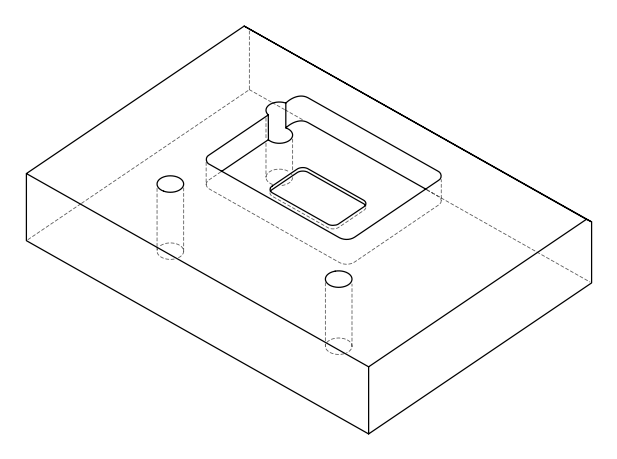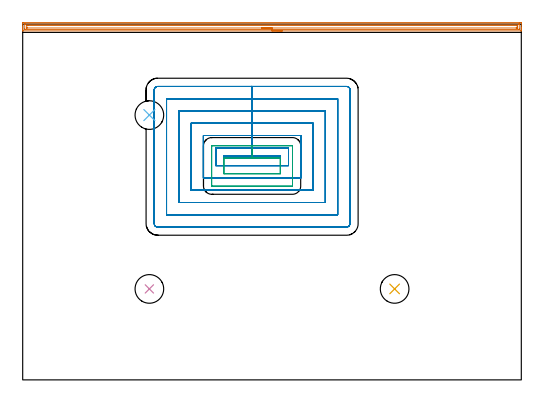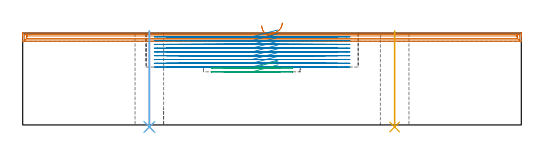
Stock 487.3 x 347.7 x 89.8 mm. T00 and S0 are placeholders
(PLAN: 6 operations, 2 tool changes, 64.1 min)
(1 AREA_MILL | FG_CHAMFER_SURFACE | UGT0205_001 | 11.92 min | 15986 mm3)
(2 MILL_RECTANGULAR_POCKET | POCKET_RECTANGULAR_STRAIGHT | NXT0201_012 | Follow Part, ap 4, ae 75% | 49.23 min | 1051872 mm3)
(3 MILL_RECTANGULAR_POCKET_1 | POCKET_RECTANGULAR_STRAIGHT_1 | NXT0201_012 | Follow Part, ap 4, ae 75% | 1.78 min | 24446 mm3)
(4 INDEXABLE_INSERT_DRILL_THROUGH_HOLE_FROM_SOLID | STEP1HOLE | NXT0302_027 | 0.38 min | 55226 mm3)
(5 INDEXABLE_INSERT_DRILL_THROUGH_HOLE_FROM_SOLID_1 | STEP1HOLE_1 | NXT0302_027 | 0.38 min | 55158 mm3)
(6 INDEXABLE_INSERT_DRILL_THROUGH_HOLE_FROM_SOLID_2 | STEP1HOLE_2 | NXT0302_027 | 0.38 min | 42134 mm3)
(TOOL UGT0205_001 | Chamfer Mill 20 x 3 x 45 deg. | D20 FL50 Z2)
(TOOL NXT0201_012 | ENDMILL 16mm [2P460-1600-NA 1630] | D16 FL38 Z6)
(TOOL NXT0302_027 | Index. Insert Drill 28mm [880-D2800L32-05] | D28 PA176 FL140 Z2)
(OP 1 AREA_MILL)
G17 G21 G94 G90
T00 M6
G54
G17 G0 G90 X253.65 Y341.1 S1061 M3
G43 Z99.8 H0
G94 G1 X253.612 Z98.928 F250.
X253.498 Z98.063
X253.309 Z97.212
X253.047 Z96.38
X252.713 Z95.574
X252.31 Z94.8
X251.842 Z94.064
X251.31 Z93.372
X250.721 Z92.729
X250.078 Z92.139
X249.386 Z91.608
X248.65 Z91.14
X247.876 Z90.737
X247.07 Z90.403
X246.238 Z90.141
X245.386 Z89.952
X244.522 Z89.838
X243.65 Z89.8
X0.173
X0.009 Y341.103 Z89.788
X0. Y341.125 Z89.766
Y341.494 Z89.406
Y341.807 Z89.093
Y342.494 Z88.401
Y343.722 Z87.174
Y344.265 Z86.63
Y344.879 Z86.016
Y348.421 Z82.476
X0.003 Y348.692 Z82.205
X0.009 Y349.192 Z81.706
X0.113 Y349.195 Z81.703
X0.62 Y349.2 Z81.7
X486.167
X486.68 Y349.199 Z81.701
X487.187 Y349.195 Z81.703
X487.291 Y349.192 Z81.706
X487.3 Y348.692 Z82.205
Y344.265 Z86.63
Y343.722 Z87.174
Y343.379 Z87.517
Y342.837 Z88.059
Y342.494 Z88.401
Y341.807 Z89.093
Y341.494 Z89.405
Y341.125 Z89.766
X487.291 Y341.103 Z89.788
X487.127 Y341.1 Z89.8
X243.65
Y342.514 Z88.386
X2.185 Y342.515 Z88.385
X2.084 Y342.516 Z88.384
X2.034 Y342.519 Z88.381
X2.016 Y342.521 Z88.379
X2.01 Y342.531 Z88.369
X2.006 Y342.645 Z88.255
X2.001 Y342.896 Z88.004
Y347.323 Z83.577
X2.008 Y347.727 Z83.173
X2.01 Y347.776 Z83.124
X2.028 Y347.779 Z83.121
X2.08 Y347.782 Z83.118
X2.189 Y347.785 Z83.115
X2.407 Y347.786 Z83.114
X485.115 Y347.785 Z83.115
X485.216 Y347.784 Z83.116
X485.266 Y347.782 Z83.118
X485.285 Y347.78 Z83.12
X485.29 Y347.769 Z83.131
X485.294 Y347.655 Z83.245
X485.299 Y347.404 Z83.496
Y342.977 Z87.923
X485.292 Y342.573 Z88.327
X485.29 Y342.524 Z88.376
X485.272 Y342.521 Z88.379
X485.22 Y342.518 Z88.382
X485.111 Y342.515 Z88.385
X484.893 Y342.514 Z88.386
X243.65
Y343.929 Z86.971
X4.081
X4.04 Y343.93 Z86.97
X4.018 Y343.932 Z86.968
X4.013 Y343.934 Z86.966
X4.009 Y343.945 Z86.955
X4.004 Y344.072 Z86.828
X4.001 Y344.265 Z86.635
X4. Y344.457 Z86.443
Y346.036 Z84.864
Y346.227 Z84.673
X4.003 Y346.292 Z84.608
X4.008 Y346.342 Z84.558
X4.013 Y346.365 Z84.535
X4.026 Y346.366 Z84.534
X4.194 Y346.369 Z84.531
X4.749 Y346.371 Z84.529
X5.087
X483.219
X483.26 Y346.37 Z84.53
X483.282 Y346.368 Z84.532
X483.287 Y346.366 Z84.534
X483.291 Y346.355 Z84.545
X483.296 Y346.228 Z84.672
X483.299 Y346.036 Z84.864
X483.3 Y345.843 Z85.057
Y344.265 Z86.635
Y344.073 Z86.827
X483.297 Y344.008 Z86.892
X483.292 Y343.958 Z86.942
X483.287 Y343.935 Z86.965
X483.274 Y343.934 Z86.966
X483.106 Y343.931 Z86.969
X482.551 Y343.929 Z86.971
X482.213 Y343.928 Z86.972
X243.65 Y343.929 Z86.971
X242.778 Z87.01
X241.914 Z87.123
X241.062 Z87.312
X240.23 Z87.575
X239.424 Z87.908
X238.65 Z88.311
X237.914 Z88.78
X237.222 Z89.311
X236.579 Z89.9
X235.99 Z90.544
X235.458 Z91.236
X234.99 Z91.971
X234.587 Z92.745
X234.253 Z93.551
X233.991 Z94.383
X233.802 Z95.235
X233.688 Z96.1
X233.65 Z96.971
G0 Z99.8
M5
M2
(OP 2 MILL_RECTANGULAR_POCKET)
G17 G21 G94 G90
T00 M6
G54
G17 G0 G90 X249.163 Y218.8 S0 M3
G43 Z99.8 H1
Z92.8
G94 G1 X224.2 Z86.111 F250.
X196.6 F500.
Y217.4
X251.8
Y218.8
X224.2
Y226.8
X188.6
Y209.4
X259.8
Y226.8
X224.2
Y238.8
X176.6
Y197.4
X271.8
Y238.8
X224.2
Y250.8
X164.6
Y185.4
X283.8
Y250.8
X224.2
Y262.8
X152.6
Y173.4
X295.8
Y262.8
X224.2
Y274.8
X140.6
Y161.4
X307.8
Y274.8
X224.2
Y286.8
X131.8
G3 X128.6 Y283.6 R3.2
G1 Y152.6
G3 X131.8 Y149.4 R3.2
G1 X316.6
G3 X319.8 Y152.6 R3.2
G1 Y283.6
G3 X316.6 Y286.8 R3.2
G1 X224.2
X223.2
G0 X249.163 Y218.8 Z89.111
G1 X224.2 Z82.422 F250.
X196.6 F500.
Y217.4
X251.8
Y218.8
X224.2
Y226.8
X188.6
Y209.4
X259.8
Y226.8
X224.2
Y238.8
X176.6
Y197.4
X271.8
Y238.8
X224.2
Y250.8
X164.6
Y185.4
X283.8
Y250.8
X224.2
Y262.8
X152.6
Y173.4
X295.8
Y262.8
X224.2
Y274.8
X140.6
Y161.4
X307.8
Y274.8
X224.2
Y286.8
X131.8
G3 X128.6 Y283.6 R3.2
G1 Y152.6
G3 X131.8 Y149.4 R3.2
G1 X316.6
G3 X319.8 Y152.6 R3.2
G1 Y283.6
G3 X316.6 Y286.8 R3.2
G1 X224.2
X223.2
G0 X249.163 Y218.8 Z85.422
G1 X224.2 Z78.733 F250.
X196.6 F500.
Y217.4
X251.8
Y218.8
X224.2
Y226.8
X188.6
Y209.4
X259.8
Y226.8
X224.2
Y238.8
X176.6
Y197.4
X271.8
Y238.8
X224.2
Y250.8
X164.6
Y185.4
X283.8
Y250.8
X224.2
Y262.8
X152.6
Y173.4
X295.8
Y262.8
X224.2
Y274.8
X140.6
Y161.4
X307.8
Y274.8
X224.2
Y286.8
X131.8
G3 X128.6 Y283.6 R3.2
G1 Y152.6
G3 X131.8 Y149.4 R3.2
G1 X316.6
G3 X319.8 Y152.6 R3.2
G1 Y283.6
G3 X316.6 Y286.8 R3.2
G1 X224.2
X223.2
G0 X249.163 Y218.8 Z81.733
G1 X224.2 Z75.044 F250.
X196.6 F500.
Y217.4
X251.8
Y218.8
X224.2
Y226.8
X188.6
Y209.4
X259.8
Y226.8
X224.2
Y238.8
X176.6
Y197.4
X271.8
Y238.8
X224.2
Y250.8
X164.6
Y185.4
X283.8
Y250.8
X224.2
Y262.8
X152.6
Y173.4
X295.8
Y262.8
X224.2
Y274.8
X140.6
Y161.4
X307.8
Y274.8
X224.2
Y286.8
X131.8
G3 X128.6 Y283.6 R3.2
G1 Y152.6
G3 X131.8 Y149.4 R3.2
G1 X316.6
G3 X319.8 Y152.6 R3.2
G1 Y283.6
G3 X316.6 Y286.8 R3.2
G1 X224.2
X223.2
G0 X249.163 Y218.8 Z78.044
G1 X224.2 Z71.356 F250.
X196.6 F500.
Y217.4
X251.8
Y218.8
X224.2
Y226.8
X188.6
Y209.4
X259.8
Y226.8
X224.2
Y238.8
X176.6
Y197.4
X271.8
Y238.8
X224.2
Y250.8
X164.6
Y185.4
X283.8
Y250.8
X224.2
Y262.8
X152.6
Y173.4
X295.8
Y262.8
X224.2
Y274.8
X140.6
Y161.4
X307.8
Y274.8
X224.2
Y286.8
X131.8
G3 X128.6 Y283.6 R3.2
G1 Y152.6
G3 X131.8 Y149.4 R3.2
G1 X316.6
G3 X319.8 Y152.6 R3.2
G1 Y283.6
G3 X316.6 Y286.8 R3.2
G1 X224.2
X223.2
G0 X249.163 Y218.8 Z74.356
G1 X224.2 Z67.667 F250.
X196.6 F500.
Y217.4
X251.8
Y218.8
X224.2
Y226.8
X188.6
Y209.4
X259.8
Y226.8
X224.2
Y238.8
X176.6
Y197.4
X271.8
Y238.8
X224.2
Y250.8
X164.6
Y185.4
X283.8
Y250.8
X224.2
Y262.8
X152.6
Y173.4
X295.8
Y262.8
X224.2
Y274.8
X140.6
Y161.4
X307.8
Y274.8
X224.2
Y286.8
X131.8
G3 X128.6 Y283.6 R3.2
G1 Y152.6
G3 X131.8 Y149.4 R3.2
G1 X316.6
G3 X319.8 Y152.6 R3.2
G1 Y283.6
G3 X316.6 Y286.8 R3.2
G1 X224.2
X223.2
G0 X249.163 Y218.8 Z70.667
G1 X224.2 Z63.978 F250.
X196.6 F500.
Y217.4
X251.8
Y218.8
X224.2
Y226.8
X188.6
Y209.4
X259.8
Y226.8
X224.2
Y238.8
X176.6
Y197.4
X271.8
Y238.8
X224.2
Y250.8
X164.6
Y185.4
X283.8
Y250.8
X224.2
Y262.8
X152.6
Y173.4
X295.8
Y262.8
X224.2
Y274.8
X140.6
Y161.4
X307.8
Y274.8
X224.2
Y286.8
X131.8
G3 X128.6 Y283.6 R3.2
G1 Y152.6
G3 X131.8 Y149.4 R3.2
G1 X316.6
G3 X319.8 Y152.6 R3.2
G1 Y283.6
G3 X316.6 Y286.8 R3.2
G1 X224.2
X223.2
G0 X249.163 Y218.8 Z66.978
G1 X224.2 Z60.289 F250.
X196.6 F500.
Y217.4
X251.8
Y218.8
X224.2
Y226.8
X188.6
Y209.4
X259.8
Y226.8
X224.2
Y238.8
X176.6
Y197.4
X271.8
Y238.8
X224.2
Y250.8
X164.6
Y185.4
X283.8
Y250.8
X224.2
Y262.8
X152.6
Y173.4
X295.8
Y262.8
X224.2
Y274.8
X140.6
Y161.4
X307.8
Y274.8
X224.2
Y286.8
X131.8
G3 X128.6 Y283.6 R3.2
G1 Y152.6
G3 X131.8 Y149.4 R3.2
G1 X316.6
G3 X319.8 Y152.6 R3.2
G1 Y283.6
G3 X316.6 Y286.8 R3.2
G1 X224.2
X223.2
G0 X249.163 Y218.8 Z63.289
G1 X224.2 Z56.6 F250.
X196.6 F500.
Y217.4
X251.8
Y218.8
X224.2
Y226.8
X188.6
Y209.4
X259.8
Y226.8
X224.2
Y238.8
X176.6
Y197.4
X271.8
Y238.8
X224.2
Y250.8
X164.6
Y185.4
X283.8
Y250.8
X224.2
Y262.8
X152.6
Y173.4
X295.8
Y262.8
X224.2
Y274.8
X140.6
Y161.4
X307.8
Y274.8
X224.2
Y286.8
X131.8
G3 X128.6 Y283.6 R3.2
G1 Y152.6
G3 X131.8 Y149.4 R3.2
G1 X316.6
G3 X319.8 Y152.6 R3.2
G1 Y283.6
G3 X316.6 Y286.8 R3.2
G1 X224.2
X223.2
G0 Z99.8
M5
M2
(OP 3 MILL_RECTANGULAR_POCKET_1)
G17 G21 G94 G90
T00 M6
G54
G17 G0 G90 X249.541 Y216.8 S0 M3
G43 Z99.8 H1
Z62.48
G94 G1 X224.2 Z55.69 F250.
X196.7 F500.
Y201.4
X251.7
Y216.8
X224.2
Y228.8
X184.8
X184.745 Y228.795
X184.705 Y228.755
X184.7 Y228.7
Y189.5
X184.705 Y189.445
X184.745 Y189.405
X184.8 Y189.4
X263.6
X263.655 Y189.405
X263.695 Y189.445
X263.7 Y189.5
Y228.7
X263.695 Y228.755
X263.655 Y228.795
X263.6 Y228.8
X224.2
X223.2
G0 X249.541 Y216.8 Z58.69
G1 X224.2 Z51.9 F250.
X196.7 F500.
Y201.4
X251.7
Y216.8
X224.2
Y228.8
X184.8
X184.745 Y228.795
X184.705 Y228.755
X184.7 Y228.7
Y189.5
X184.705 Y189.445
X184.745 Y189.405
X184.8 Y189.4
X263.6
X263.655 Y189.405
X263.695 Y189.445
X263.7 Y189.5
Y228.7
X263.695 Y228.755
X263.655 Y228.795
X263.6 Y228.8
X224.2
X223.2
G0 Z99.8
M5
M2
(OP 4 INDEXABLE_INSERT_DRILL_THROUGH_HOLE_FROM_SOLID)
G17 G21 G94 G90
T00 M6
G54
G17 G0 G90 X123.8 Y88.9 S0 M3
G43 Z99.8 H1
G94 G81 G98 Z-1.989 F250. R91.8
G80
M5
M2
(OP 5 INDEXABLE_INSERT_DRILL_THROUGH_HOLE_FROM_SOLID_1)
G17 G21 G94 G90
T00 M6
G54
G17 G0 G90 X363.5 Y88.9 S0 M3
G43 Z99.8 H1
G94 G81 G98 Z-1.989 F250. R91.8
G80
M5
M2
(OP 6 INDEXABLE_INSERT_DRILL_THROUGH_HOLE_FROM_SOLID_2)
G17 G21 G94 G90
T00 M6
G54
G17 G0 G90 X123.8 Y258.8 S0 M3
G43 Z99.8 H1
G94 G81 G98 Z-1.989 F250. R91.8
G80
M5
M2
